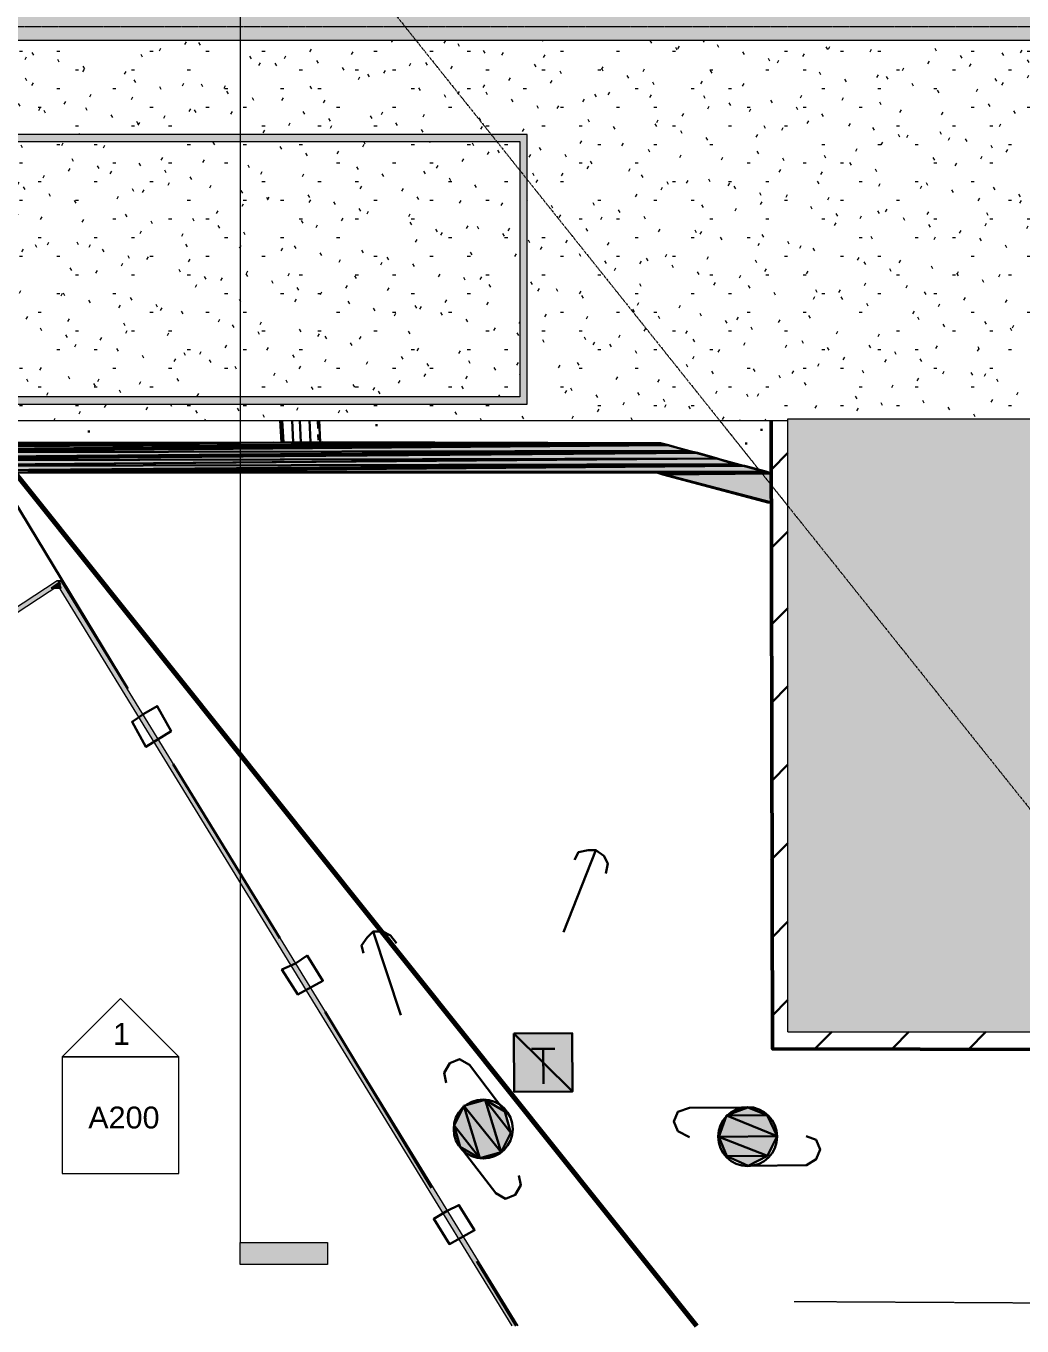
# Model space of a CAD drawing. Header units: inches. Extents: x -4136 to -1245, y 10244 to 12022.
# Drawn here: x -3522 to -3113, y 10266 to 10801 of the extents above; entities that cross this region are included whole.
import ezdxf

# ---------------------------------------------------------------- set-up
doc = ezdxf.new("R2010")
doc.units = ezdxf.units.IN
doc.header["$MEASUREMENT"] = 0
for name, pattern in [('Double Dash 3_8_', [1, 0.375, -0.125, 0.125, -0.125, 0.125, -0.125]), ('Grid Line 1_2_', [0.875, 0.5, -0.125, 0.125, -0.125]), ('IMPORT-DASHEDX2 _3_', [0.225, 0.15, -0.075])]:
    doc.linetypes.add(name, pattern=pattern)
for name, color, linetype, lineweight in [('A-FLOR', 192, 'Continuous', 13), ('A-FLOR-PATT-2', 8, 'Continuous', 9), ('A-GENM', 5, 'Continuous', 9), ('A-ROOF-1', 10, 'Continuous', 13), ('A-ROOF-2', 163, 'Continuous', 13), ('Building Setbacks-1', 254, 'IMPORT-DASHEDX2 _3_', 9), ('C-PROP-LINE', 91, 'Double Dash 3_8_', 20), ('G-ANNO-SYMB', 111, 'Continuous', 9), ('PDF_Geometry-1', 9, 'Continuous', 70), ('PDF_Geometry-2', 254, 'Continuous', 9), ('PDF_Geometry-3', 253, 'Continuous', 30), ('PDF_Geometry-5', 111, 'Continuous', 50), ('PDF_Solid Fills-1', 147, 'IMPORT-DASHEDX2 _3_', 9), ('PDF_Solid Fills-2', 253, 'Continuous', 30), ('PDF_Solid Fills-4', 254, 'Continuous', 9), ('S-GRID-1', 1, 'Grid Line 1_2_', 9), ('site plan_dwg _3_-1', 254, 'IMPORT-DASHEDX2 _3_', 9)]:
    doc.layers.add(name, color=color, linetype=linetype, lineweight=lineweight)
doc.styles.add('Arial_1', font='arial.ttf', dxfattribs={"height": 9})
pattern_1 = [(0, (0, 0), (30.72, 7.68), [1.267, -21.773, 1.267, -21.773, -122.88]), (0, (0, 0), (30.72, 7.68), [-46.08, 1.267, -44.813, 1.267, -21.773, -53.76]), (0, (0, 0), (30.72, 7.68), [-115.2, 1.267, -14.093, 1.267, -37.133]), (120, (11.52, 3.84), (-22.011075, 22.7643004), [1.267, -21.773, 1.267, -21.773, -122.88]), (120, (11.52, 3.84), (-22.011075, 22.7643004), [-46.08, 1.267, -44.813, 1.267, -21.773, -53.76]), (120, (11.52, 3.84), (-22.011075, 22.7643004), [-115.2, 1.267, -14.093, 1.267, -37.133]), (240, (15.36, 19.2), (-8.708925, -30.4443004), [1.267, -21.773, 1.267, -21.773, -122.88]), (240, (15.36, 19.2), (-8.708925, -30.4443004), [-46.08, 1.267, -44.813, 1.267, -21.773, -53.76]), (240, (15.36, 19.2), (-8.708925, -30.4443004), [-115.2, 1.267, -14.093, 1.267, -37.133])]

# ---------------------------------------------------------------- blocks, each defined once
blk = doc.blocks.new('site plan_dwg _3_-1267336-FLOOR PLAN - MEZZANINE')
at = {"layer": 'PDF_Solid Fills-1'}
for points in [[(1480.12, 684.2), (1536.12, 720.2), (1534.52, 721.8), (1478.52, 685.8)], [(1721.68, 413.43), (1536.12, 721.8), (1534.52, 720.2), (1719.11, 413.45)]]:
    blk.add_hatch(color=256, dxfattribs=at).paths.add_polyline_path(points, flags=0)
at = {"layer": 'PDF_Solid Fills-2'}
for points in [[(1396.12, 776.2), (1783.32, 776.2), (1396.12, 777.8)], [(1396.12, 777.8), (1644.12, 777.8), (1783.32, 776.2), (1493.97, 777.39)], [(1396.12, 775.4), (1786.52, 775.4), (1396.12, 776.2)], [(1396.12, 776.2), (1783.32, 776.2), (1786.52, 775.4), (1492.68, 776)], [(1408.12, 777.8), (1624.15, 777.84), (1408.12, 778.6)], [(1408.12, 778.6), (1513.78, 778.6), (1624.15, 777.84), (1494.8, 778.29)], [(1396.12, 769.8), (1802.41, 769.82), (1396.12, 772.2)], [(1396.12, 772.2), (1798.52, 772.2), (1806.52, 769.8), (1488.66, 771.66)], [(1407.32, 772.2), (1798.52, 772.2), (1407.32, 773)], [(1407.32, 773), (1794.52, 773), (1798.52, 772.2), (1489.75, 772.83)], [(1408.92, 773), (1794.52, 773), (1408.92, 775.4)], [(1408.92, 775.4), (1786.52, 775.4), (1794.52, 773), (1491.64, 774.88)], [(1410.52, 767.4), (1813.72, 767.4), (1410.52, 769.8)], [(1410.52, 769.8), (1806.52, 769.8), (1813.72, 767.4), (1486.52, 769.35)], [(1523.32, 766.6), (1817.72, 766.6), (1523.32, 767.4)], [(1523.32, 767.4), (1813.72, 767.4), (1817.72, 766.6), (1525.79, 767.39)], [(1523.32, 766.6), (1817.72, 766.6), (1826.52, 764.2), (1526.67, 766.57)], [(1781.72, 764.2), (1826.52, 764.2), (1551.61, 766.34), (1774.89, 764.26)], [(1784.12, 763.4), (1828.92, 763.4), (1781.72, 764.2)], [(1828.92, 763.4), (1781.72, 764.2), (1826.52, 764.2)], [(1827.32, 751.4), (1828.92, 751.4), (1784.12, 763.4)], [(1828.92, 751.4), (1784.12, 763.4), (1828.92, 763.4)], [(1720.92, 509.8), (1744.92, 509.8), (1720.92, 533.8)], [(1744.92, 509.8), (1720.92, 533.8), (1744.92, 533.8)], [(1706.52, 482.6), (1700.12, 504.2), (1696.12, 496.2)], [(1715.32, 485), (1708.92, 506.6), (1700.12, 504.2)], [(1706.52, 482.6), (1700.12, 504.2), (1715.32, 485)], [(1719.32, 493), (1716.92, 501.8), (1708.92, 506.6)], [(1715.32, 485), (1708.92, 506.6), (1719.32, 493)], [(1804.92, 490.6), (1828.92, 490.6), (1808.12, 499.4)], [(1808.12, 499.4), (1824.92, 499.4), (1816.92, 502.6), (1811.67, 500.69)], [(1828.92, 490.6), (1808.12, 499.4), (1824.92, 499.4)], [(1706.52, 482.6), (1698.52, 487.4), (1696.12, 496.2)], [(1808.12, 482.6), (1824.92, 482.6), (1804.92, 490.6)], [(1824.92, 482.6), (1804.92, 490.6), (1828.92, 490.6), (1826.88, 486.51)], [(1816.92, 478.6), (1808.12, 482.6), (1824.92, 482.6)]]:
    blk.add_hatch(color=256, dxfattribs=at).paths.add_polyline_path(points, flags=0)
at = {"layer": 'PDF_Solid Fills-4'}
for points in [[(1532.12, 718.6), (1536.12, 718.6), (1535.32, 721)], [(1535.32, 721), (1534.52, 721.8), (1536.12, 721.8)]]:
    blk.add_hatch(color=256, dxfattribs=at).paths.add_polyline_path(points, flags=0)
at = {"layer": 'Building Setbacks-1'}
for p, q in [((1807.65, 785.43), (1835.51, 749.95)), ((1835.36, 422.59), (3592.95, 397.98))]:
    blk.add_line(p, q, dxfattribs=at)
at = {"layer": 'PDF_Geometry-1'}
blk.add_line((1376.93, 945.36), (1795.09, 412.82), dxfattribs=at)
at = {"layer": 'PDF_Geometry-2'}
blk.add_line((1534.52, 721.8), (1536.12, 721.8), dxfattribs=at)
at = {"layer": 'PDF_Geometry-2', "flags": 128}
blk.add_lwpolyline([(1479.32, 685), (1478.52, 685.8), (1534.52, 721.8), (1535.32, 721), (1536.12, 720.2), (1480.12, 684.2), (1479.32, 685), (1480.12, 684.2)], close=True, dxfattribs=at)
for points in [[(1535.32, 721), (1534.52, 720.2), (1719.11, 413.45)], [(1721.68, 413.43), (1536.12, 721.8), (1535.32, 721)]]:
    blk.add_lwpolyline(points, dxfattribs=at)
at = {"layer": 'PDF_Geometry-3'}
for p, q in [((1627.32, 777.8), (1626.93, 786.94)), ((1627.73, 786.93), (1628.12, 777.8)), ((1631.74, 786.9), (1632.12, 777.8)), ((1634.94, 786.87), (1635.32, 777.8)), ((1638.94, 786.84), (1639.32, 777.8)), ((1642.37, 786.81), (1642.52, 783.4)), ((1643.32, 777.8), (1642.94, 786.78)), ((1548.12, 783.4), (1548.12, 782.6)), ((1666.52, 785), (1666.52, 784.2)), ((1824.92, 781.8), (1824.92, 781)), ((1642.52, 781), (1642.52, 778.6)), ((1818.52, 776.2), (1818.52, 775.4)), ((1828.92, 765), (1835.69, 771.77)), ((1512.92, 761.8), (1563.32, 677)), ((1828.92, 733), (1835.42, 739.5)), ((1828.12, 701), (1835.16, 707.97)), ((1828.12, 669), (1834.89, 675.77)), ((1581.72, 645.8), (1624.92, 573.8)), ((1828.12, 637), (1834.63, 643.5)), ((1827.32, 604.2), (1834.36, 611.24)), ((1755.32, 609), (1741.72, 575.4)), ((1827.32, 572.2), (1834.09, 578.97)), ((1663.32, 576.2), (1674.52, 541.8)), ((1827.32, 540.2), (1833.82, 546.79)), ((1643.32, 543.4), (1686.52, 470.6)), ((1844.92, 526.6), (1851.72, 533.4)), ((1876.92, 526.6), (1883.45, 533.13)), ((1908.12, 525.8), (1915.19, 532.87)), ((1728.12, 527.4), (1737.72, 527.4)), ((1732.92, 527.4), (1732.92, 513)), ((1704.92, 440.2), (1720.83, 413.43))]:
    blk.add_line(p, q, dxfattribs=at)
at = {"layer": 'PDF_Geometry-3', "flags": 128}
for points in [[(1828.92, 763.4), (1783.32, 776.2), (1635.32, 777.8), (1396.92, 779.4), (1396.12, 778.6), (1396.92, 779.4), (1397.69, 922.93)], [(1396.12, 767.4), (1781.72, 764.2), (1828.92, 751.4)], [(1759.32, 599.4), (1760.12, 603.4), (1758.52, 606.6), (1755.32, 609), (1752.12, 609), (1748.12, 608.2), (1746.52, 605)], [(1672.92, 571.4), (1670.52, 574.6), (1667.32, 576.2), (1663.32, 576.2), (1660.92, 573.8), (1658.52, 570.6), (1659.32, 567.4)], [(1716.92, 501.8), (1702.52, 521), (1698.52, 523.4), (1694.52, 521.8), (1692.12, 517.8), (1692.92, 513.8)], [(1816.92, 502.6), (1792.92, 502.6), (1788.12, 501), (1786.52, 497), (1788.12, 493), (1792.92, 490.6)], [(1698.52, 487.4), (1712.92, 468.2), (1716.92, 465.8), (1720.92, 467.4), (1723.32, 471.4), (1722.52, 475.4)], [(1816.92, 478.6), (1840.92, 478.6), (1844.92, 481), (1846.52, 485), (1844.92, 489), (1840.92, 490.6)]]:
    blk.add_lwpolyline(points, dxfattribs=at)
for points in [[(1569.72, 666.6), (1575.32, 669.8), (1580.92, 659.4), (1570.52, 653), (1564.92, 663.4)], [(1631.32, 563.4), (1636.12, 566.6), (1642.52, 556.2), (1632.12, 550.6), (1625.72, 561)], [(1720.92, 533.8), (1720.92, 509.8), (1744.92, 509.8), (1744.92, 533.8)], [(1692.92, 461), (1697.72, 463.4), (1704.12, 453), (1693.72, 447.4), (1687.32, 457.8)]]:
    blk.add_lwpolyline(points, close=True, dxfattribs=at)
at = {"layer": 'PDF_Geometry-3'}
for centre in [(1707.98, 494.6), (1816.78, 490.6)]:
    blk.add_circle(centre, 12.14, dxfattribs=at)
at = {"layer": 'PDF_Geometry-5', "flags": 128}
blk.add_lwpolyline([(1828.91, 785.26), (1827.32, 526.6), (3103.83, 513.06)], dxfattribs=at)
at = {"layer": 'PDF_Solid Fills-2'}
for p, q in [((1783.32, 776.2), (1396.12, 777.8)), ((1396.12, 777.8), (1644.12, 777.8)), ((1396.12, 776.2), (1783.32, 776.2)), ((1786.52, 775.4), (1396.12, 776.2)), ((1396.12, 776.2), (1783.32, 776.2)), ((1624.15, 777.84), (1408.12, 778.6)), ((1408.12, 777.8), (1624.15, 777.84)), ((1786.52, 775.4), (1492.68, 776)), ((1783.32, 776.2), (1493.97, 777.39)), ((1624.15, 777.84), (1494.8, 778.29)), ((1513.78, 778.6), (1624.15, 777.84)), ((1644.12, 777.8), (1783.32, 776.2)), ((1783.32, 776.2), (1786.52, 775.4)), ((1396.12, 775.4), (1786.52, 775.4)), ((1802.41, 769.82), (1396.12, 772.2)), ((1396.12, 772.2), (1798.52, 772.2)), ((1798.52, 772.2), (1407.32, 773)), ((1407.32, 773), (1794.52, 773)), ((1407.32, 772.2), (1798.52, 772.2)), ((1794.52, 773), (1408.92, 775.4)), ((1408.92, 775.4), (1786.52, 775.4)), ((1408.92, 773), (1794.52, 773)), ((1806.52, 769.8), (1488.66, 771.66)), ((1798.52, 772.2), (1489.75, 772.83)), ((1794.52, 773), (1491.64, 774.88)), ((1786.52, 775.4), (1794.52, 773)), ((1794.52, 773), (1798.52, 772.2)), ((1798.52, 772.2), (1806.52, 769.8)), ((1396.12, 769.8), (1802.41, 769.82)), ((1813.72, 767.4), (1410.52, 769.8)), ((1410.52, 769.8), (1806.52, 769.8)), ((1410.52, 767.4), (1813.72, 767.4)), ((1813.72, 767.4), (1486.52, 769.35)), ((1817.72, 766.6), (1523.32, 767.4)), ((1523.32, 767.4), (1523.32, 766.6)), ((1523.32, 767.4), (1813.72, 767.4)), ((1525.79, 767.39), (1523.32, 767.4)), ((1523.32, 766.6), (1817.72, 766.6)), ((1523.32, 766.6), (1817.72, 766.6)), ((1526.67, 766.57), (1523.32, 766.6)), ((1817.72, 766.6), (1525.79, 767.39)), ((1826.52, 764.2), (1526.67, 766.57)), ((1826.52, 764.2), (1551.61, 766.34)), ((1551.61, 766.34), (1774.89, 764.26)), ((1806.52, 769.8), (1813.72, 767.4)), ((1813.72, 767.4), (1817.72, 766.6)), ((1817.72, 766.6), (1826.52, 764.2)), ((1774.89, 764.26), (1781.72, 764.2)), ((1781.72, 764.2), (1826.52, 764.2)), ((1828.92, 763.4), (1781.72, 764.2)), ((1781.72, 764.2), (1784.12, 763.4)), ((1828.92, 763.4), (1781.72, 764.2)), ((1781.72, 764.2), (1826.52, 764.2)), ((1784.12, 763.4), (1828.92, 763.4)), ((1828.92, 751.4), (1784.12, 763.4)), ((1784.12, 763.4), (1827.32, 751.4)), ((1828.92, 751.4), (1784.12, 763.4)), ((1784.12, 763.4), (1828.92, 763.4)), ((1826.52, 764.2), (1828.92, 763.4)), ((1828.92, 763.4), (1828.92, 751.4)), ((1827.32, 751.4), (1828.92, 751.4)), ((1744.92, 509.8), (1720.92, 533.8)), ((1720.92, 533.8), (1720.92, 509.8)), ((1744.92, 509.8), (1720.92, 533.8)), ((1720.92, 533.8), (1744.92, 533.8)), ((1744.92, 533.8), (1744.92, 509.8)), ((1720.92, 509.8), (1744.92, 509.8)), ((1700.12, 504.2), (1696.12, 496.2)), ((1708.92, 506.6), (1700.12, 504.2)), ((1700.12, 504.2), (1715.32, 485)), ((1706.52, 482.6), (1700.12, 504.2)), ((1706.52, 482.6), (1700.12, 504.2)), ((1700.12, 504.2), (1715.32, 485)), ((1716.92, 501.8), (1708.92, 506.6)), ((1708.92, 506.6), (1719.32, 493)), ((1715.32, 485), (1708.92, 506.6)), ((1715.32, 485), (1708.92, 506.6)), ((1708.92, 506.6), (1719.32, 493)), ((1719.32, 493), (1716.92, 501.8)), ((1808.12, 499.4), (1804.92, 490.6)), ((1811.67, 500.69), (1808.12, 499.4)), ((1808.12, 499.4), (1824.92, 499.4)), ((1828.92, 490.6), (1808.12, 499.4)), ((1828.92, 490.6), (1808.12, 499.4)), ((1808.12, 499.4), (1824.92, 499.4)), ((1816.92, 502.6), (1811.67, 500.69)), ((1824.92, 499.4), (1816.92, 502.6)), ((1824.92, 499.4), (1828.92, 490.6)), ((1698.52, 487.4), (1696.12, 496.2)), ((1696.12, 496.2), (1706.52, 482.6)), ((1696.12, 496.2), (1706.52, 482.6)), ((1719.32, 493), (1715.32, 485)), ((1706.52, 482.6), (1698.52, 487.4)), ((1804.92, 490.6), (1828.92, 490.6)), ((1824.92, 482.6), (1804.92, 490.6)), ((1804.92, 490.6), (1808.12, 482.6)), ((1824.92, 482.6), (1804.92, 490.6)), ((1804.92, 490.6), (1828.92, 490.6)), ((1828.92, 490.6), (1826.88, 486.51)), ((1715.32, 485), (1706.52, 482.6)), ((1816.92, 478.6), (1808.12, 482.6)), ((1808.12, 482.6), (1824.92, 482.6)), ((1808.12, 482.6), (1824.92, 482.6)), ((1824.92, 482.6), (1816.92, 478.6)), ((1826.88, 486.51), (1824.92, 482.6))]:
    blk.add_line(p, q, dxfattribs=at)
at = {"layer": 'PDF_Solid Fills-4'}
for p, q in [((1535.32, 721), (1532.12, 718.6)), ((1532.12, 718.6), (1536.12, 718.6)), ((1535.32, 721), (1534.52, 721.8)), ((1534.52, 721.8), (1536.12, 721.8)), ((1536.12, 721.8), (1535.32, 721)), ((1536.12, 718.6), (1535.32, 721))]:
    blk.add_line(p, q, dxfattribs=at)
blk = doc.blocks.new('Parking_Stall_Multiple - 9x18-1326571-FLOOR PLAN - MEZZANINE')
at = {"layer": 'A-GENM'}
blk.add_hatch(color=256, dxfattribs=at).paths.add_polyline_path([(0, 111), (0, 0), (216, 0), (216, 3), (3, 3), (3, 108), (216, 108), (216, 111), (139.13, 111)], flags=0)
for p, q in [((216, 111), (0, 111)), ((0, 111), (0, 0)), ((3, 3), (3, 108)), ((3, 108), (216, 108)), ((216, 108), (216, 111)), ((216, 3), (3, 3)), ((216, 0), (216, 3)), ((0, 0), (216, 0))]:
    blk.add_line(p, q, dxfattribs=at)
blk = doc.blocks.new('Family - ___-1264376-FLOOR PLAN - MEZZANINE')
at = {"layer": 'C-PROP-LINE'}
for p, q in [((-4036.63, 11639.56), (-2946.18, 10274.36)), ((-4124.15, 11364.57), (-3246.44, 10265.72))]:
    blk.add_line(p, q, dxfattribs=at)
blk = doc.blocks.new('Elevation - Detail Number-151647-FLOOR PLAN - MEZZANINE')
at = {"layer": 'G-ANNO-SYMB'}
for p, q in [((0.25, 0.25), (-0.25, 0.25)), ((-0.25, 0.25), (-0.25, -0.25)), ((0.25, -0.25), (0.25, 0.25)), ((-0.25, -0.25), (0.25, -0.25))]:
    blk.add_line(p, q, dxfattribs=at)
blk = doc.blocks.new('Elevation - Detail Number-151370-FLOOR PLAN - MEZZANINE')
at = {"layer": 'G-ANNO-SYMB'}
for p, q in [((0, 0.25), (-0.25, 0)), ((0.25, 0), (0, 0.25)), ((-0.25, 0), (0.25, 0))]:
    blk.add_line(p, q, dxfattribs=at)
blk = doc.blocks.new('Section - 3_32_ x 3_8_-54337-FLOOR PLAN - MEZZANINE')
at = {"layer": 'G-ANNO-SYMB'}
blk.add_hatch(color=256, dxfattribs=at).paths.add_polyline_path([(0, 0.375), (0, 0), (-0.09375, 0), (-0.09375, 0.375)], flags=0)
for p, q in [((0, 0.375), (-0.09375, 0.375)), ((-0.09375, 0.375), (-0.09375, 0)), ((0, 0), (0, 0.375)), ((-0.09375, 0), (0, 0))]:
    blk.add_line(p, q, dxfattribs=at)

msp = doc.modelspace()

# ---------------------------------------------------------------- hatches: boundary and pattern name
at = {"layer": 'A-FLOR-PATT-2'}
h = msp.add_hatch(dxfattribs=at)
h.set_pattern_fill('FP_3', color=256, style=0, pattern_type=2)
h.set_pattern_definition(pattern_1)
h.paths.add_polyline_path([(-3034.97, 10794.77), (-3034.09, 10794.77), (-3034.97, 10795.45), (-3036.08, 10796.9), (-3036.78, 10798.58), (-3037.02, 10800.4), (-3036.78, 10802.21), (-3036.08, 10803.9), (-3035.21, 10805.02), (-3037.08, 10805.02), (-3037.08, 10836.27), (-3072.08, 10836.27), (-3072.08, 10838.02), (-3037.08, 10838.02), (-3037.08, 11046.27), (-3036.33, 11046.27), (-3036.33, 11094.27), (-3581.7, 11094.27), (-3581.7, 11181.96), (-3616.7, 11181.96), (-3616.7, 11183.71), (-3581.7, 11183.71), (-3581.7, 11452.52), (-3772.63, 11452.49), (-3850.46, 11389.66), (-3850.76, 11389.6), (-3851, 11389.64), (-3851.09, 11389.68), (-3851.23, 11389.77), (-3851.37, 11389.91), (-3851.45, 11390.04), (-3851.5, 11390.23), (-3851.5, 11390.44), (-3851.38, 11390.76), (-3851.25, 11390.91), (-3851, 11391.12), (-3773.09, 11454.02), (-3581.7, 11454.02), (-3581.7, 11456.52), (-3774.01, 11456.52), (-3974.76, 11294.35), (-4075.29, 11303.4), (-3669.02, 10794.77), (-3036.78, 10794.77)], flags=0)
h.paths.add_polyline_path([(-3026.33, 11046.27), (-3026.2, 11046.27), (-3026.2, 11096.52), (-3026.33, 11096.52)], flags=0)
h.paths.add_polyline_path([(-3285.95, 11106.52), (-3049.33, 11106.52), (-3049.33, 11121.51), (-3036.33, 11121.51), (-3036.33, 11387.77), (-3071.33, 11387.77), (-3071.33, 11389.52), (-3036.33, 11389.52), (-3036.33, 11424.64), (-3049.33, 11424.64), (-3049.33, 11447.9), (-3285.95, 11447.9), (-3285.95, 11424.64), (-3301.95, 11424.64), (-3301.95, 11447.9), (-3558.45, 11447.9), (-3558.45, 11424.64), (-3570.83, 11424.64), (-3570.83, 11121.51), (-3558.45, 11121.51), (-3558.45, 11106.52), (-3301.95, 11106.52), (-3301.95, 11121.51), (-3285.95, 11121.51)], flags=0)
h.paths.add_polyline_path([(-3026.33, 11106.52), (-3026.2, 11106.52), (-3026.2, 11455.52), (-3026.33, 11455.52), (-3026.33, 11156.41)], flags=0)
h.paths.add_polyline_path([(-3568.48, 11207.61), (-3569.13, 11207.61), (-3569.13, 11208.61), (-3408.48, 11208.61), (-3408.48, 11207.61), (-3567.77, 11207.61)], flags=0)
h.paths.add_polyline_path([(-3570.48, 11208.9), (-3570.48, 11354.9), (-3568.48, 11354.9), (-3568.48, 11208.9), (-3570.41, 11208.9)], flags=0)
h.paths.add_polyline_path([(-3569.13, 11355.18), (-3569.13, 11356.18), (-3408.48, 11356.18), (-3408.48, 11355.18), (-3568.54, 11355.18)], flags=0)
h.paths.add_polyline_path([(-3120.79, 11455.52), (-3037.08, 11455.52), (-3037.08, 11741.46), (-3072.08, 11741.46), (-3072.08, 11743.21), (-3037.08, 11743.21), (-3037.08, 11770.65), (-3026.2, 11770.65), (-3026.21, 11812.27), (-3026.4, 11812.3), (-3026.74, 11812.4), (-3208.45, 11812.4), (-3208.45, 11757.64), (-3202.45, 11757.64), (-3202.45, 11757.08), (-3206.6, 11757.08), (-3207.08, 11756.88), (-3207.28, 11756.39), (-3207.28, 11748.91), (-3207.08, 11748.42), (-3206.59, 11748.22), (-3202.45, 11748.22), (-3202.45, 11747.66), (-3208.45, 11747.66), (-3208.48, 11738.2), (-3208.55, 11738.02), (-3208.67, 11737.87), (-3208.83, 11737.75), (-3209.01, 11737.67), (-3209.21, 11737.65), (-3209.4, 11737.67), (-3209.58, 11737.75), (-3209.73, 11737.87), (-3209.85, 11738.02), (-3209.93, 11738.2), (-3209.95, 11738.59), (-3209.95, 11747.66), (-3212.45, 11747.66), (-3212.45, 11506.13), (-3212.26, 11506.11), (-3212.08, 11506.03), (-3211.92, 11505.91), (-3211.8, 11505.76), (-3211.73, 11505.58), (-3211.7, 11505.38), (-3211.73, 11505.19), (-3211.8, 11505.01), (-3211.92, 11504.85), (-3212.08, 11504.73), (-3212.26, 11504.66), (-3212.45, 11504.63), (-3212.45, 11472.99), (-3202.45, 11472.99), (-3202.45, 11472.43), (-3206.59, 11472.43), (-3207.08, 11472.23), (-3207.28, 11471.74), (-3207.28, 11464.26), (-3207.08, 11463.77), (-3206.59, 11463.57), (-3202.45, 11463.57), (-3202.45, 11463.01), (-3212.45, 11463.01), (-3212.45, 11456.52), (-3261.45, 11456.52), (-3261.45, 11455.52), (-3146.96, 11455.52)], flags=0)
h.paths.add_polyline_path([(-3208.31, 11463.57), (-3207.83, 11463.77), (-3207.62, 11464.26), (-3207.62, 11471.74), (-3207.83, 11472.23), (-3208.31, 11472.43), (-3212.45, 11472.43), (-3212.45, 11463.57), (-3208.81, 11463.57)], flags=0)
h.paths.add_polyline_path([(-3208.31, 11748.22), (-3207.83, 11748.42), (-3207.62, 11748.91), (-3207.62, 11756.39), (-3207.83, 11756.88), (-3208.31, 11757.08), (-3208.45, 11757.08), (-3208.45, 11748.22)], flags=0)
h.paths.add_polyline_path([(-3209.95, 11748.22), (-3209.95, 11757.08), (-3212.45, 11757.08), (-3212.45, 11748.22)], flags=0)
h.paths.add_polyline_path([(-3209.95, 11757.64), (-3209.93, 11813.9), (-3026.2, 11813.9), (-3026.2, 11816.4), (-3212.45, 11816.4), (-3212.45, 11757.64)], flags=0)
h = msp.add_hatch(dxfattribs=at)
h.set_pattern_fill('FP_4', color=256, style=0, pattern_type=2)
h.set_pattern_definition(pattern_1)
h.paths.add_polyline_path([(-3208.83, 10638.43), (-3208.83, 10639.02), (-3033.83, 10639.02), (-3033.83, 10647.21), (-3068.83, 10647.21), (-3068.83, 10648.96), (-3033.83, 10648.96), (-3033.83, 10794.57), (-3034.09, 10794.77), (-3665.86, 10794.77), (-3540.91, 10638.43), (-3455.24, 10638.43)], flags=0)
h.paths.add_polyline_path([(-3319.11, 10645.12), (-3532.11, 10645.12), (-3532.11, 10648.12), (-3319.11, 10648.12), (-3319.11, 10753.12), (-3532.11, 10753.12), (-3532.11, 10756.12), (-3316.11, 10756.12), (-3316.11, 10645.12)], flags=0)
at = {"layer": 'A-ROOF-1'}
msp.add_hatch(color=256, dxfattribs=at).paths.add_polyline_path([(-2786.34, 10386.77), (-1938.58, 10386.77), (-1938.58, 10800.4), (-3033.83, 10800.4), (-3033.83, 10639.02), (-3208.83, 10639.02), (-3208.83, 10386.77)], flags=0)

# ---------------------------------------------------------------- linework, layer by layer
at = {"layer": 'A-FLOR'}
for p, q in [((-3034.09, 10794.77), (-3669.02, 10794.77)), ((-3540.91, 10638.43), (-3208.83, 10638.43))]:
    msp.add_line(p, q, dxfattribs=at)
at = {"layer": 'A-ROOF-2'}
for p, q in [((-3208.83, 10639.02), (-3033.83, 10639.02)), ((-3208.83, 10386.77), (-3208.83, 10639.02)), ((-3208.83, 10386.77), (-1938.58, 10386.77))]:
    msp.add_line(p, q, dxfattribs=at)
at = {"layer": 'G-ANNO-SYMB'}
msp.add_line((-3434.23, 11847.41), (-3434.23, 10300.09), dxfattribs=at)
at = {"layer": 'S-GRID-1'}
msp.add_line((-1362.8, 10800.4), (-3914.18, 10800.4), dxfattribs=at)

# ---------------------------------------------------------------- block references
at = {"layer": 'A-GENM', "rotation": 180}
msp.add_blockref('Parking_Stall_Multiple - 9x18-1326571-FLOOR PLAN - MEZZANINE', (-3316.11, 10756.12), dxfattribs=at)
at = {"layer": 'C-PROP-LINE'}
msp.add_blockref('Family - ___-1264376-FLOOR PLAN - MEZZANINE', (0, 0), dxfattribs=at)
at = {"layer": 'G-ANNO-SYMB', "xscale": 95.99999999999994, "yscale": 95.99999999999994, "zscale": 95.99999999999994}
for name, p in [('Elevation - Detail Number-151370-FLOOR PLAN - MEZZANINE', (-3483.48, 10376.46)), ('Elevation - Detail Number-151647-FLOOR PLAN - MEZZANINE', (-3483.48, 10352.46))]:
    msp.add_blockref(name, p, dxfattribs=at)
at = {"layer": 'G-ANNO-SYMB', "extrusion": (0, 0, -1), "xscale": 95.99999999999994, "yscale": 95.99999999999994, "zscale": 95.99999999999994, "rotation": 90.00000000000053}
msp.add_blockref('Section - 3_32_ x 3_8_-54337-FLOOR PLAN - MEZZANINE', (3434.23, 10300.09), dxfattribs=at)
at = {"layer": 'site plan_dwg _3_-1', "rotation": 0.4767314902811993}
msp.add_blockref('site plan_dwg _3_-1267336-FLOOR PLAN - MEZZANINE', (-5038.04, 9837.99), dxfattribs=at)

# ---------------------------------------------------------------- texts
at = {"layer": 'G-ANNO-SYMB', "char_height": 9, "attachment_point": 1, "style": 'Arial_1'}
for s, insert, width in [('1', (-3486.59, 10390.43), 8.484), ('A200', (-3496.76, 10356.02), 35.754)]:
    msp.add_mtext(s, dxfattribs=dict(at, insert=insert, width=width))

doc.saveas('drawing.dxf')
